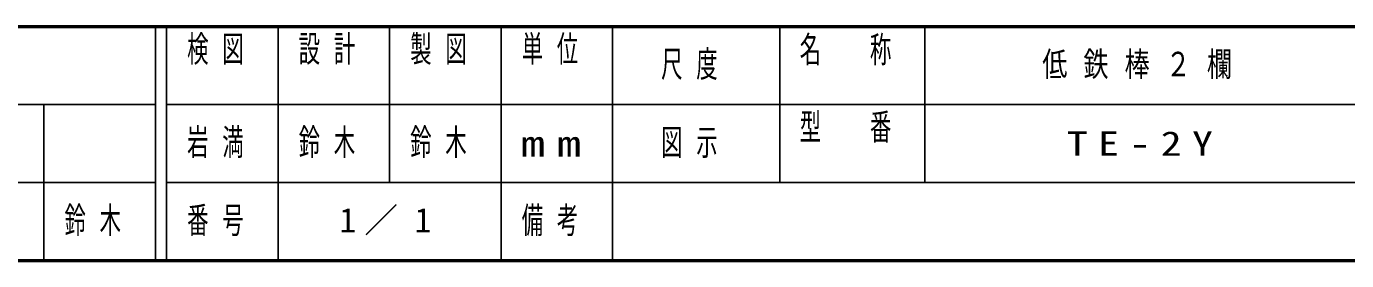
# Model space of a CAD drawing. Units: millimetres, scale not verified. Extents: x -11550 to 0, y 0 to 8010.
# Drawn here: x -7652 to -4101, y 0 to 630 of the extents above; entities that cross this region are included whole.
import ezdxf

# ---------------------------------------------------------------- set-up
doc = ezdxf.new("R2010")
doc.units = ezdxf.units.MM
doc.layers.add('A3図枠', color=7, linetype='Continuous', lineweight=25)
doc.layers.add('図面プロファイル', color=7, linetype='Continuous')
doc.styles.add('ＭＳ ゴシック', font='')
doc.styles.get('ＭＳ ゴシック').set_extended_font_data('MS Gothic')

msp = doc.modelspace()

# ---------------------------------------------------------------- linework, layer by layer
at = {"layer": 'A3図枠', "lineweight": 50}
for p, q in [((-11550, 630), (0, 630)), ((-11550, 0), (0, 0))]:
    msp.add_line(p, q, dxfattribs=at)
at = {"layer": 'A3図枠', "color": 211}
for p, q in [((-7305, 630), (-7305, 0)), ((-7275, 630), (-7275, 0)), ((-6975, 630), (-6975, 210)), ((-6675, 630), (-6675, 210)), ((-6375, 630), (-6375, 0)), ((-6075, 630), (-6075, 210)), ((-5625, 630), (-5625, 210)), ((-5625, 420), (-2100, 420)), ((-7275, 210), (0, 210))]:
    msp.add_line(p, q, dxfattribs=at)
at = {"layer": 'A3図枠'}
for p, q in [((-5235, 630), (-5235, 210)), ((-11550, 420), (-7305, 420)), ((-7605, 420), (-7605, 0)), ((-7275, 420), (-5625, 420)), ((-11550, 210), (-7305, 210)), ((-6975, 210), (-6975, 0)), ((-6075, 210), (-6075, 0))]:
    msp.add_line(p, q, dxfattribs=at)

# ---------------------------------------------------------------- texts
at = {"layer": 'A3図枠', "color": 4, "char_height": 70.38, "style": 'ＭＳ ゴシック'}
for s, insert, attachment_point in [('\\T1.64;\\W0.6;検図', (-7125, 605), 2), ('\\T1.64;\\W0.6;設計', (-6825, 605), 2), ('\\T1.64;\\W0.6;製図', (-6525, 605), 2), ('\\T1.64;\\W0.6;単位', (-6225, 605), 2), ('\\T1.64;\\W0.6;名\u3000称', (-5430, 603.083), 2), ('\\T1.64;\\W0.6;尺度', (-5850, 525), 5), ('\\T1.64;\\W0.6;型\u3000番', (-5430, 395), 2), ('\\T1.64;\\W0.6;図示', (-5850, 315), 5), ('\\T1.5;\\W1.35;mm', (-6225, 315), 5), ('\\T1.64;\\W0.6;番号', (-7125, 105), 5), ('\\T1.64;\\W0.6;備考', (-6225, 105), 5)]:
    msp.add_mtext(s, dxfattribs=dict(at, insert=insert, attachment_point=attachment_point))
at = {"layer": '図面プロファイル', "attachment_point": 5, "style": 'ＭＳ ゴシック'}
for s, insert, char_height in [('\\T1.64;\\W0.75;低鉄棒２欄', (-4642.5, 525), 65.98), ('\\T1.64;\\W0.6;岩満', (-7125, 315), 70.38), ('\\T1.64;\\W0.6;鈴木', (-6825, 315), 70.38), ('\\T1.64;\\W0.6;鈴木', (-6525, 315), 70.38), ('\\T1.5;\\W1.25;TE-2Y', (-4642.5, 315), 65.98), ('\\T1.64;\\W0.6;鈴木', (-7455, 105), 70.38), ('\\T1.5;1／1', (-6675, 105), 65.98)]:
    msp.add_mtext(s, dxfattribs=dict(at, insert=insert, char_height=char_height))

doc.saveas('drawing.dxf')
